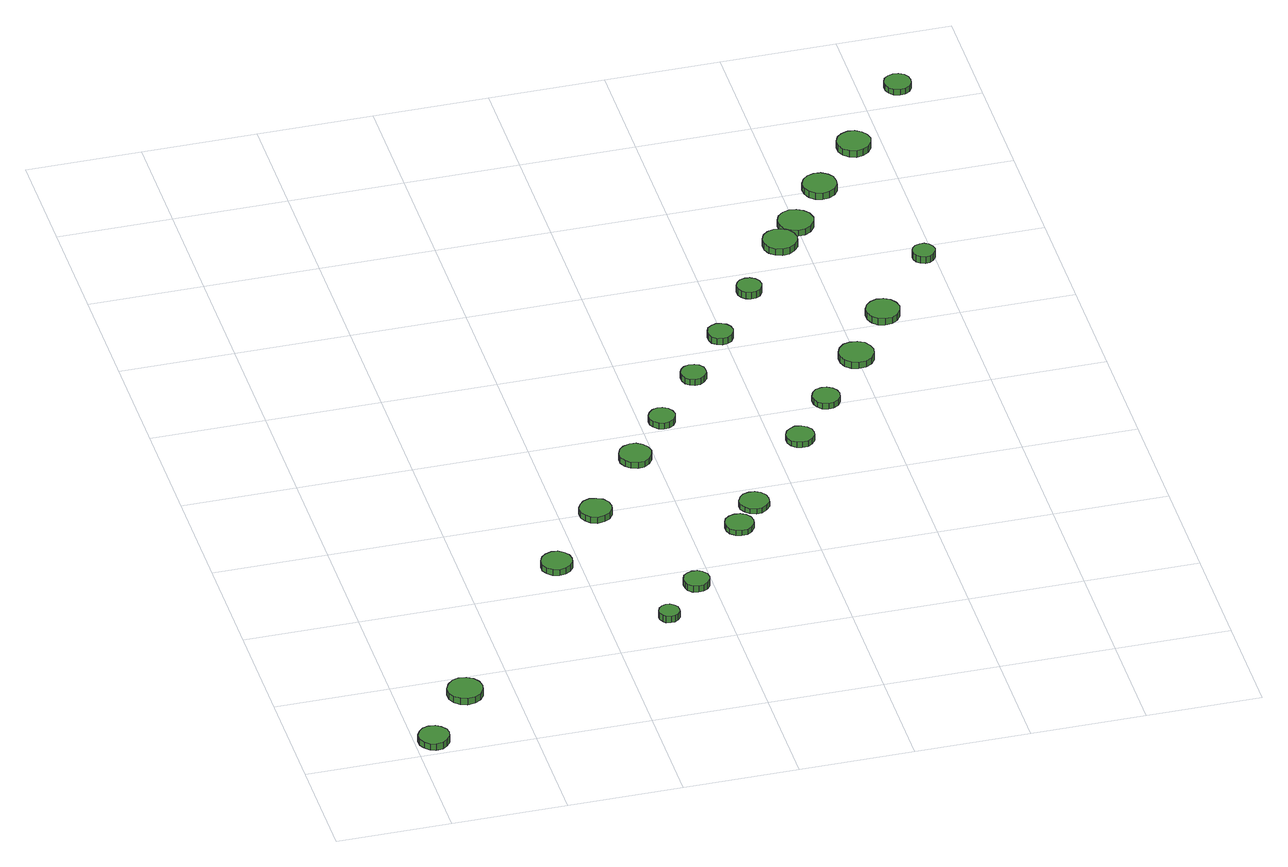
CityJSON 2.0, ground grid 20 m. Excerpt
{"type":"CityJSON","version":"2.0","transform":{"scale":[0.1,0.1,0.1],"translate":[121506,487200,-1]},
"CityObjects":{
"tree1":{"type":"SolitaryVegetationObject","attributes":{"function":"something"},"geometry":[{"type":"MultiSurface","lod":"1","boundaries":[[[0,1,2,3,4,5,6,7,8,9,10,11,12,13,14]],[[15,16,17,18,19,20,21,22,23,24,25,26,27,28,29]],[[0,29,28,1]],[[1,28,27,2]],[[2,27,26,3]],[[3,26,25,4]],[[4,25,24,5]],[[5,24,23,6]],[[6,23,22,7]],[[7,22,21,8]],[[8,21,20,9]],[[9,20,19,10]],[[10,19,18,11]],[[11,18,17,12]],[[12,17,16,13]],[[13,16,15,14]],[[14,15,29,0]]]}]},
"tree2":{"type":"SolitaryVegetationObject","attributes":{"function":"something"},"geometry":[{"type":"MultiSurface","lod":"1","boundaries":[[[30,31,32,33,34,35,36,37,38,39,40,41,42,43,44]],[[45,46,47,48,49,50,51,52,53,54,55,56,57,58,59]],[[30,59,58,31]],[[31,58,57,32]],[[32,57,56,33]],[[33,56,55,34]],[[34,55,54,35]],[[35,54,53,36]],[[36,53,52,37]],[[37,52,51,38]],[[38,51,50,39]],[[39,50,49,40]],[[40,49,48,41]],[[41,48,47,42]],[[42,47,46,43]],[[43,46,45,44]],[[44,45,59,30]]]}]},
"tree3":{"type":"SolitaryVegetationObject","attributes":{"function":"something"},"geometry":[{"type":"MultiSurface","lod":"1","boundaries":[[[60,61,62,63,64,65,66,67,68,69,70,71,72,73,74]],[[75,76,77,78,79,80,81,82,83,84,85,86,87,88,89]],[[60,89,88,61]],[[61,88,87,62]],[[62,87,86,63]],[[63,86,85,64]],[[64,85,84,65]],[[65,84,83,66]],[[66,83,82,67]],[[67,82,81,68]],[[68,81,80,69]],[[69,80,79,70]],[[70,79,78,71]],[[71,78,77,72]],[[72,77,76,73]],[[73,76,75,74]],[[74,75,89,60]]]}]},
"tree4":{"type":"SolitaryVegetationObject","attributes":{"function":"something"},"geometry":[{"type":"MultiSurface","lod":"1","boundaries":[[[90,91,92,93,94,95,96,97,98,99,100,101,102,103,104]],[[105,106,107,108,109,110,111,112,113,114,115,116,117,118,119]],[[90,119,118,91]],[[91,118,117,92]],[[92,117,116,93]],[[93,116,115,94]],[[94,115,114,95]],[[95,114,113,96]],[[96,113,112,97]],[[97,112,111,98]],[[98,111,110,99]],[[99,110,109,100]],[[100,109,108,101]],[[101,108,107,102]],[[102,107,106,103]],[[103,106,105,104]],[[104,105,119,90]]]}]},
"tree5":{"type":"SolitaryVegetationObject","attributes":{"function":"something"},"geometry":[{"type":"MultiSurface","lod":"1","boundaries":[[[120,121,122,123,124,125,126,127,128,129,130,131,132,133,134]],[[135,136,137,138,139,140,141,142,143,144,145,146,147,148,149]],[[120,149,148,121]],[[121,148,147,122]],[[122,147,146,123]],[[123,146,145,124]],[[124,145,144,125]],[[125,144,143,126]],[[126,143,142,127]],[[127,142,141,128]],[[128,141,140,129]],[[129,140,139,130]],[[130,139,138,131]],[[131,138,137,132]],[[132,137,136,133]],[[133,136,135,134]],[[134,135,149,120]]]}]},
"tree6":{"type":"SolitaryVegetationObject","attributes":{"function":"something"},"geometry":[{"type":"MultiSurface","lod":"1","boundaries":[[[150,151,152,153,154,155,156,157,158,159,160,161,162,163,164]],[[165,166,167,168,169,170,171,172,173,174,175,176,177,178,179]],[[150,179,178,151]],[[151,178,177,152]],[[152,177,176,153]],[[153,176,175,154]],[[154,175,174,155]],[[155,174,173,156]],[[156,173,172,157]],[[157,172,171,158]],[[158,171,170,159]],[[159,170,169,160]],[[160,169,168,161]],[[161,168,167,162]],[[162,167,166,163]],[[163,166,165,164]],[[164,165,179,150]]]}]},
"tree7":{"type":"SolitaryVegetationObject","attributes":{"function":"something"},"geometry":[{"type":"MultiSurface","lod":"1","boundaries":[[[180,181,182,183,184,185,186,187,188,189,190,191,192,193,194]],[[195,196,197,198,199,200,201,202,203,204,205,206,207,208,209]],[[180,209,208,181]],[[181,208,207,182]],[[182,207,206,183]],[[183,206,205,184]],[[184,205,204,185]],[[185,204,203,186]],[[186,203,202,187]],[[187,202,201,188]],[[188,201,200,189]],[[189,200,199,190]],[[190,199,198,191]],[[191,198,197,192]],[[192,197,196,193]],[[193,196,195,194]],[[194,195,209,180]]]}]},
"tree8":{"type":"SolitaryVegetationObject","attributes":{"function":"something"},"geometry":[{"type":"MultiSurface","lod":"1","boundaries":[[[210,211,212,213,214,215,216,217,218,219,220,221,222,223,224]],[[225,226,227,228,229,230,231,232,233,234,235,236,237,238,239]],[[210,239,238,211]],[[211,238,237,212]],[[212,237,236,213]],[[213,236,235,214]],[[214,235,234,215]],[[215,234,233,216]],[[216,233,232,217]],[[217,232,231,218]],[[218,231,230,219]],[[219,230,229,220]],[[220,229,228,221]],[[221,228,227,222]],[[222,227,226,223]],[[223,226,225,224]],[[224,225,239,210]]]}]},
"tree9":{"type":"SolitaryVegetationObject","attributes":{"function":"something"},"geometry":[{"type":"MultiSurface","lod":"1","boundaries":[[[240,241,242,243,244,245,246,247,248,249,250,251,252,253,254]],[[255,256,257,258,259,260,261,262,263,264,265,266,267,268,269]],[[240,269,268,241]],[[241,268,267,242]],[[242,267,266,243]],[[243,266,265,244]],[[244,265,264,245]],[[245,264,263,246]],[[246,263,262,247]],[[247,262,261,248]],[[248,261,260,249]],[[249,260,259,250]],[[250,259,258,251]],[[251,258,257,252]],[[252,257,256,253]],[[253,256,255,254]],[[254,255,269,240]]]}]},
"tree10":{"type":"SolitaryVegetationObject","attributes":{"function":"something"},"geometry":[{"type":"MultiSurface","lod":"1","boundaries":[[[270,271,272,273,274,275,276,277,278,279,280,281,282,283,284]],[[285,286,287,288,289,290,291,292,293,294,295,296,297,298,299]],[[270,299,298,271]],[[271,298,297,272]],[[272,297,296,273]],[[273,296,295,274]],[[274,295,294,275]],[[275,294,293,276]],[[276,293,292,277]],[[277,292,291,278]],[[278,291,290,279]],[[279,290,289,280]],[[280,289,288,281]],[[281,288,287,282]],[[282,287,286,283]],[[283,286,285,284]],[[284,285,299,270]]]}]},
"tree11":{"type":"SolitaryVegetationObject","attributes":{"function":"something"},"geometry":[{"type":"MultiSurface","lod":"1","boundaries":[[[300,301,302,303,304,305,306,307,308,309,310,311,312,313,314]],[[315,316,317,318,319,320,321,322,323,324,325,326,327,328,329]],[[300,329,328,301]],[[301,328,327,302]],[[302,327,326,303]],[[303,326,325,304]],[[304,325,324,305]],[[305,324,323,306]],[[306,323,322,307]],[[307,322,321,308]],[[308,321,320,309]],[[309,320,319,310]],[[310,319,318,311]],[[311,318,317,312]],[[312,317,316,313]],[[313,316,315,314]],[[314,315,329,300]]]}]},
"tree12":{"type":"SolitaryVegetationObject","attributes":{"function":"something"},"geometry":[{"type":"MultiSurface","lod":"1","boundaries":[[[330,331,332,333,334,335,336,337,338,339,340,341,342,343,344]],[[345,346,347,348,349,350,351,352,353,354,355,356,357,358,359]],[[330,359,358,331]],[[331,358,357,332]],[[332,357,356,333]],[[333,356,355,334]],[[334,355,354,335]],[[335,354,353,336]],[[336,353,352,337]],[[337,352,351,338]],[[338,351,350,339]],[[339,350,349,340]],[[340,349,348,341]],[[341,348,347,342]],[[342,347,346,343]],[[343,346,345,344]],[[344,345,359,330]]]}]},
"tree13":{"type":"SolitaryVegetationObject","attributes":{"function":"something"},"geometry":[{"type":"MultiSurface","lod":"1","boundaries":[[[360,361,362,363,364,365,366,367,368,369,370,371,372,373,374]],[[375,376,377,378,379,380,381,382,383,384,385,386,387,388,389]],[[360,389,388,361]],[[361,388,387,362]],[[362,387,386,363]],[[363,386,385,364]],[[364,385,384,365]],[[365,384,383,366]],[[366,383,382,367]],[[367,382,381,368]],[[368,381,380,369]],[[369,380,379,370]],[[370,379,378,371]],[[371,378,377,372]],[[372,377,376,373]],[[373,376,375,374]],[[374,375,389,360]]]}]},
"tree14":{"type":"SolitaryVegetationObject","attributes":{"function":"something"},"geometry":[{"type":"MultiSurface","lod":"1","boundaries":[[[390,391,392,393,394,395,396,397,398,399,400,401,402,403,404]],[[405,406,407,408,409,410,411,412,413,414,415,416,417,418,419]],[[390,419,418,391]],[[391,418,417,392]],[[392,417,416,393]],[[393,416,415,394]],[[394,415,414,395]],[[395,414,413,396]],[[396,413,412,397]],[[397,412,411,398]],[[398,411,410,399]],[[399,410,409,400]],[[400,409,408,401]],[[401,408,407,402]],[[402,407,406,403]],[[403,406,405,404]],[[404,405,419,390]]]}]},
"tree15":{"type":"SolitaryVegetationObject","attributes":{"function":"something"},"geometry":[{"type":"MultiSurface","lod":"1","boundaries":[[[420,421,422,423,424,425,426,427,428,429,430,431,432,433,434]],[[435,436,437,438,439,440,441,442,443,444,445,446,447,448,449]],[[420,449,448,421]],[[421,448,447,422]],[[422,447,446,423]],[[423,446,445,424]],[[424,445,444,425]],[[425,444,443,426]],[[426,443,442,427]],[[427,442,441,428]],[[428,441,440,429]],[[429,440,439,430]],[[430,439,438,431]],[[431,438,437,432]],[[432,437,436,433]],[[433,436,435,434]],[[434,435,449,420]]]}]},
"tree16":{"type":"SolitaryVegetationObject","attributes":{"function":"something"},"geometry":[{"type":"MultiSurface","lod":"1","boundaries":[[[450,451,452,453,454,455,456,457,458,459,460,461,462,463,464]],[[465,466,467,468,469,470,471,472,473,474,475,476,477,478,479]],[[450,479,478,451]],[[451,478,477,452]],[[452,477,476,453]],[[453,476,475,454]],[[454,475,474,455]],[[455,474,473,456]],[[456,473,472,457]],[[457,472,471,458]],[[458,471,470,459]],[[459,470,469,460]],[[460,469,468,461]],[[461,468,467,462]],[[462,467,466,463]],[[463,466,465,464]],[[464,465,479,450]]]}]},
"tree17":{"type":"SolitaryVegetationObject","attributes":{"function":"something"},"geometry":[{"type":"MultiSurface","lod":"1","boundaries":[[[480,481,482,483,484,485,486,487,488,489,490,491,492,493,494]],[[495,496,497,498,499,500,501,502,503,504,505,506,507,508,509]],[[480,509,508,481]],[[481,508,507,482]],[[482,507,506,483]],[[483,506,505,484]],[[484,505,504,485]],[[485,504,503,486]],[[486,503,502,487]],[[487,502,501,488]],[[488,501,500,489]],[[489,500,499,490]],[[490,499,498,491]],[[491,498,497,492]],[[492,497,496,493]],[[493,496,495,494]],[[494,495,509,480]]]}]},
"tree18":{"type":"SolitaryVegetationObject","attributes":{"function":"something"},"geometry":[{"type":"MultiSurface","lod":"1","boundaries":[[[510,511,512,513,514,515,516,517,518,519,520,521,522,523,524]],[[525,526,527,528,529,530,531,532,533,534,535,536,537,538,539]],[[510,539,538,511]],[[511,538,537,512]],[[512,537,536,513]],[[513,536,535,514]],[[514,535,534,515]],[[515,534,533,516]],[[516,533,532,517]],[[517,532,531,518]],[[518,531,530,519]],[[519,530,529,520]],[[520,529,528,521]],[[521,528,527,522]],[[522,527,526,523]],[[523,526,525,524]],[[524,525,539,510]]]}]},
"tree19":{"type":"SolitaryVegetationObject","attributes":{"function":"something"},"geometry":[{"type":"MultiSurface","lod":"1","boundaries":[[[540,541,542,543,544,545,546,547,548,549,550,551,552,553,554]],[[555,556,557,558,559,560,561,562,563,564,565,566,567,568,569]],[[540,569,568,541]],[[541,568,567,542]],[[542,567,566,543]],[[543,566,565,544]],[[544,565,564,545]],[[545,564,563,546]],[[546,563,562,547]],[[547,562,561,548]],[[548,561,560,549]],[[549,560,559,550]],[[550,559,558,551]],[[551,558,557,552]],[[552,557,556,553]],[[553,556,555,554]],[[554,555,569,540]]]}]},
"tree20":{"type":"SolitaryVegetationObject","attributes":{"function":"something"},"geometry":[{"type":"MultiSurface","lod":"1","boundaries":[[[570,571,572,573,574,575,576,577,578,579,580,581,582,583,584]],[[585,586,587,588,589,590,591,592,593,594,595,596,597,598,599]],[[570,599,598,571]],[[571,598,597,572]],[[572,597,596,573]],[[573,596,595,574]],[[574,595,594,575]],[[575,594,593,576]],[[576,593,592,577]],[[577,592,591,578]],[[578,591,590,579]],[[579,590,589,580]],[[580,589,588,581]],[[581,588,587,582]],[[582,587,586,583]],[[583,586,585,584]],[[584,585,599,570]]]}]},
"tree21":{"type":"SolitaryVegetationObject","attributes":{"function":"something"},"geometry":[{"type":"MultiSurface","lod":"1","boundaries":[[[600,601,602,603,604,605,606,607,608,609,610,611,612,613,614]],[[615,616,617,618,619,620,621,622,623,624,625,626,627,628,629]],[[600,629,628,601]],[[601,628,627,602]],[[602,627,626,603]],[[603,626,625,604]],[[604,625,624,605]],[[605,624,623,606]],[[606,623,622,607]],[[607,622,621,608]],[[608,621,620,609]],[[609,620,619,610]],[[610,619,618,611]],[[611,618,617,612]],[[612,617,616,613]],[[613,616,615,614]],[[614,615,629,600]]]}]},
"tree22":{"type":"SolitaryVegetationObject","attributes":{"function":"something"},"geometry":[{"type":"MultiSurface","lod":"1","boundaries":[[[630,631,632,633,634,635,636,637,638,639,640,641,642,643,644]],[[645,646,647,648,649,650,651,652,653,654,655,656,657,658,659]],[[630,659,658,631]],[[631,658,657,632]],[[632,657,656,633]],[[633,656,655,634]],[[634,655,654,635]],[[635,654,653,636]],[[636,653,652,637]],[[637,652,651,638]],[[638,651,650,639]],[[639,650,649,640]],[[640,649,648,641]],[[641,648,647,642]],[[642,647,646,643]],[[643,646,645,644]],[[644,645,659,630]]]}]},
"tree23":{"type":"SolitaryVegetationObject","attributes":{"function":"something"},"geometry":[{"type":"MultiSurface","lod":"1","boundaries":[[[660,661,662,663,664,665,666,667,668,669,670,671,672,673,674]],[[675,676,677,678,679,680,681,682,683,684,685,686,687,688,689]],[[660,689,688,661]],[[661,688,687,662]],[[662,687,686,663]],[[663,686,685,664]],[[664,685,684,665]],[[665,684,683,666]],[[666,683,682,667]],[[667,682,681,668]],[[668,681,680,669]],[[669,680,679,670]],[[670,679,678,671]],[[671,678,677,672]],[[672,677,676,673]],[[673,676,675,674]],[[674,675,689,660]]]}]}
},
"vertices":[
[59,36,20],[57,46,20],[50,55,20],[41,61,20],[29,62,20],[19,59,20],[11,51,20],[6,41,20],[6,30,20],[11,20,20],[19,12,20],[29,9,20],[41,10,20],[50,16,20],[57,25,20],[57,25,7],[50,16,7],[41,10,7],[29,9,7],[19,12,7],[11,20,7],[6,30,7],[6,41,7],[11,51,7],[19,59,7],[29,62,7],[41,61,7],[50,55,7],[57,46,7],[59,36,7],
[146,145,25],[143,158,25],[136,168,25],[125,174,25],[112,176,25],[100,172,25],[91,163,25],[85,151,25],[85,139,25],[91,127,25],[100,119,25],[112,115,25],[125,116,25],[136,122,25],[143,133,25],[143,133,12],[136,122,12],[125,116,12],[112,115,12],[100,119,12],[91,127,12],[85,139,12],[85,151,12],[91,163,12],[100,172,12],[112,176,12],[125,174,12],[136,168,12],[143,158,12],[146,145,12],
[386,465,21],[384,476,21],[377,485,21],[368,491,21],[357,492,21],[346,488,21],[338,481,21],[333,471,21],[333,459,21],[338,449,21],[346,442,21],[357,438,21],[368,440,21],[377,445,21],[384,454,21],[384,454,9],[377,445,9],[368,440,9],[357,438,9],[346,442,9],[338,449,9],[333,459,9],[333,471,9],[338,481,9],[346,488,9],[357,492,9],[368,491,9],[377,485,9],[384,476,9],[386,465,9],
[520,273,25],[519,280,25],[514,286,25],[508,290,25],[501,291,25],[493,288,25],[488,283,25],[485,276,25],[485,269,25],[488,262,25],[493,257,25],[501,255,25],[508,256,25],[514,259,25],[519,265,25],[519,265,12],[514,259,12],[508,256,12],[501,255,12],[493,257,12],[488,262,12],[485,269,12],[485,276,12],[488,283,12],[493,288,12],[501,291,12],[508,290,12],[514,286,12],[519,280,12],[520,273,12],
[490,599,18],[488,610,18],[481,620,18],[471,625,18],[459,627,18],[448,623,18],[440,615,18],[435,605,18],[435,593,18],[440,583,18],[448,575,18],[459,571,18],[471,573,18],[481,578,18],[488,588,18],[488,588,6],[481,578,6],[471,573,6],[459,571,6],[448,575,6],[440,583,6],[435,593,6],[435,605,6],[440,615,6],[448,623,6],[459,627,6],[471,625,6],[481,620,6],[488,610,6],[490,599,6],
[595,358,19],[593,367,19],[587,375,19],[579,379,19],[570,380,19],[561,377,19],[554,371,19],[551,363,19],[551,353,19],[554,345,19],[561,338,19],[570,336,19],[579,337,19],[587,341,19],[593,349,19],[593,349,6],[587,341,6],[579,337,6],[570,336,6],[561,338,6],[554,345,6],[551,353,6],[551,363,6],[554,371,6],[561,377,6],[570,380,6],[579,379,6],[587,375,6],[593,367,6],[595,358,6],
[596,734,18],[593,745,18],[586,755,18],[576,761,18],[565,762,18],[553,758,18],[545,751,18],[540,740,18],[540,728,18],[545,717,18],[553,710,18],[565,706,18],[576,707,18],[586,713,18],[593,723,18],[593,723,6],[586,713,6],[576,707,6],[565,706,6],[553,710,6],[545,717,6],[540,728,6],[540,740,6],[545,751,6],[553,758,6],[565,762,6],[576,761,6],[586,755,6],[593,745,6],[596,734,6],
[709,500,16],[707,510,16],[701,518,16],[692,523,16],[682,524,16],[672,521,16],[664,514,16],[660,505,16],[660,494,16],[664,485,16],[672,478,16],[682,475,16],[692,476,16],[701,481,16],[707,490,16],[707,490,6],[701,481,6],[692,476,6],[682,475,6],[672,478,6],[664,485,6],[660,494,6],[660,505,6],[664,514,6],[672,521,6],[682,524,6],[692,523,6],[701,518,6],[707,510,6],[709,500,6],
[661,827,18],[659,836,18],[654,844,18],[645,849,18],[636,850,18],[627,847,18],[620,840,18],[616,832,18],[616,822,18],[620,814,18],[627,807,18],[636,804,18],[645,805,18],[654,810,18],[659,818,18],[659,818,6],[654,810,6],[645,805,6],[636,804,6],[627,807,6],[620,814,6],[616,822,6],[616,832,6],[620,840,6],[627,847,6],[636,850,6],[645,849,6],[654,844,6],[659,836,6],[661,827,6],
[750,554,16],[748,564,16],[741,573,16],[732,578,16],[722,579,16],[711,576,16],[704,569,16],[699,559,16],[699,548,16],[704,539,16],[711,532,16],[722,528,16],[732,529,16],[741,535,16],[748,543,16],[748,543,6],[741,535,6],[732,529,6],[722,528,6],[711,532,6],[704,539,6],[699,548,6],[699,559,6],[704,569,6],[711,576,6],[722,579,6],[732,578,6],[741,573,6],[748,564,6],[750,554,6],
[743,934,18],[742,943,18],[736,951,18],[728,955,18],[719,956,18],[710,953,18],[704,947,18],[700,939,18],[700,930,18],[704,921,18],[710,915,18],[719,912,18],[728,913,18],[736,918,18],[742,925,18],[742,925,6],[736,918,6],[728,913,6],[719,912,6],[710,915,6],[704,921,6],[700,930,6],[700,939,6],[704,947,6],[710,953,6],[719,956,6],[728,955,6],[736,951,6],[742,943,6],[743,934,6],
[872,717,17],[870,726,17],[864,734,17],[855,739,17],[845,741,17],[836,737,17],[828,731,17],[824,722,17],[824,712,17],[828,702,17],[836,696,17],[845,693,17],[855,694,17],[864,699,17],[870,707,17],[870,707,6],[864,699,6],[855,694,6],[845,693,6],[836,696,6],[828,702,6],[824,712,6],[824,722,6],[828,731,6],[836,737,6],[845,741,6],[855,739,6],[864,734,6],[870,726,6],[872,717,6],
[817,1035,19],[815,1044,19],[810,1051,19],[802,1056,19],[793,1057,19],[784,1054,19],[777,1048,19],[774,1040,19],[774,1031,19],[777,1022,19],[784,1016,19],[793,1013,19],[802,1014,19],[810,1019,19],[815,1026,19],[815,1026,6],[810,1019,6],[802,1014,6],[793,1013,6],[784,1016,6],[777,1022,6],[774,1031,6],[774,1040,6],[777,1048,6],[784,1054,6],[793,1057,6],[802,1056,6],[810,1051,6],[815,1044,6],[817,1035,6],
[942,813,17],[940,823,17],[934,831,17],[925,836,17],[916,837,17],[906,834,17],[899,827,17],[895,818,17],[895,808,17],[899,799,17],[906,792,17],[916,789,17],[925,790,17],[934,795,17],[940,803,17],[940,803,6],[934,795,6],[925,790,6],[916,789,6],[906,792,6],[899,799,6],[895,808,6],[895,818,6],[899,827,6],[906,834,6],[916,837,6],[925,836,6],[934,831,6],[940,823,6],[942,813,6],
[895,1141,25],[893,1150,25],[888,1157,25],[880,1162,25],[871,1163,25],[862,1160,25],[856,1154,25],[852,1146,25],[852,1137,25],[856,1129,25],[862,1123,25],[871,1120,25],[880,1121,25],[888,1125,25],[893,1133,25],[893,1133,12],[888,1125,12],[880,1121,12],[871,1120,12],[862,1123,12],[856,1129,12],[852,1137,12],[852,1146,12],[856,1154,12],[862,1160,12],[871,1163,12],[880,1162,12],[888,1157,12],[893,1150,12],[895,1141,12],
[1029,918,19],[1026,930,19],[1019,941,19],[1008,947,19],[995,948,19],[983,945,19],[974,936,19],[969,924,19],[969,912,19],[974,900,19],[983,892,19],[995,888,19],[1008,889,19],[1019,895,19],[1026,906,19],[1026,906,6],[1019,895,6],[1008,889,6],[995,888,6],[983,892,6],[974,900,6],[969,912,6],[969,924,6],[974,936,6],[983,945,6],[995,948,6],[1008,947,6],[1019,941,6],[1026,930,6],[1029,918,6],
[987,1255,26],[984,1267,26],[977,1277,26],[966,1283,26],[954,1285,26],[942,1281,26],[933,1273,26],[928,1262,26],[928,1249,26],[933,1238,26],[942,1230,26],[954,1226,26],[966,1227,26],[977,1234,26],[984,1243,26],[984,1243,13],[977,1234,13],[966,1227,13],[954,1226,13],[942,1230,13],[933,1238,13],[928,1249,13],[928,1262,13],[933,1273,13],[942,1281,13],[954,1285,13],[966,1283,13],[977,1277,13],[984,1267,13],[987,1255,13],
[1101,1020,24],[1098,1032,24],[1091,1042,24],[1080,1048,24],[1068,1049,24],[1057,1045,24],[1048,1037,24],[1043,1026,24],[1043,1014,24],[1048,1003,24],[1057,994,24],[1068,991,24],[1080,992,24],[1091,998,24],[1098,1008,24],[1098,1008,11],[1091,998,11],[1080,992,11],[1068,991,11],[1057,994,11],[1048,1003,11],[1043,1014,11],[1043,1026,11],[1048,1037,11],[1057,1045,11],[1068,1049,11],[1080,1048,11],[1091,1042,11],[1098,1032,11],[1101,1020,11],
[1028,1304,24],[1025,1317,24],[1017,1327,24],[1006,1333,24],[994,1335,24],[982,1331,24],[972,1322,24],[967,1310,24],[967,1298,24],[972,1286,24],[982,1278,24],[994,1274,24],[1006,1275,24],[1017,1281,24],[1025,1292,24],[1025,1292,12],[1017,1281,12],[1006,1275,12],[994,1274,12],[982,1278,12],[972,1286,12],[967,1298,12],[967,1310,12],[972,1322,12],[982,1331,12],[994,1335,12],[1006,1333,12],[1017,1327,12],[1025,1317,12],[1028,1304,12],
[1094,1402,20],[1092,1414,20],[1085,1423,20],[1074,1430,20],[1062,1431,20],[1050,1427,20],[1041,1419,20],[1036,1408,20],[1036,1395,20],[1041,1384,20],[1050,1376,20],[1062,1372,20],[1074,1374,20],[1085,1380,20],[1092,1390,20],[1092,1390,7],[1085,1380,7],[1074,1374,7],[1062,1372,7],[1050,1376,7],[1041,1384,7],[1036,1395,7],[1036,1408,7],[1041,1419,7],[1050,1427,7],[1062,1431,7],[1074,1430,7],[1085,1423,7],[1092,1414,7],[1094,1402,7],
[1201,1165,24],[1199,1173,24],[1194,1180,24],[1187,1184,24],[1179,1184,24],[1171,1182,24],[1165,1176,24],[1162,1169,24],[1162,1161,24],[1165,1153,24],[1171,1148,24],[1179,1145,24],[1187,1146,24],[1194,1150,24],[1199,1157,24],[1199,1157,11],[1194,1150,11],[1187,1146,11],[1179,1145,11],[1171,1148,11],[1165,1153,11],[1162,1161,11],[1162,1169,11],[1165,1176,11],[1171,1182,11],[1179,1184,11],[1187,1184,11],[1194,1180,11],[1199,1173,11],[1201,1165,11],
[1181,1506,19],[1178,1518,19],[1171,1527,19],[1161,1534,19],[1149,1535,19],[1137,1531,19],[1128,1523,19],[1123,1512,19],[1123,1499,19],[1128,1488,19],[1137,1480,19],[1149,1476,19],[1161,1478,19],[1171,1484,19],[1178,1494,19],[1178,1494,6],[1171,1484,6],[1161,1478,6],[1149,1476,6],[1137,1480,6],[1128,1488,6],[1123,1499,6],[1123,1512,6],[1128,1523,6],[1137,1531,6],[1149,1535,6],[1161,1534,6],[1171,1527,6],[1178,1518,6],[1181,1506,6],
[1290,1653,18],[1288,1662,18],[1283,1670,18],[1274,1675,18],[1265,1676,18],[1255,1673,18],[1248,1667,18],[1244,1658,18],[1244,1648,18],[1248,1639,18],[1255,1632,18],[1265,1629,18],[1274,1630,18],[1283,1635,18],[1288,1643,18],[1288,1643,7],[1283,1635,7],[1274,1630,7],[1265,1629,7],[1255,1632,7],[1248,1639,7],[1244,1648,7],[1244,1658,7],[1248,1667,7],[1255,1673,7],[1265,1676,7],[1274,1675,7],[1283,1670,7],[1288,1662,7],[1290,1653,7]
]}
